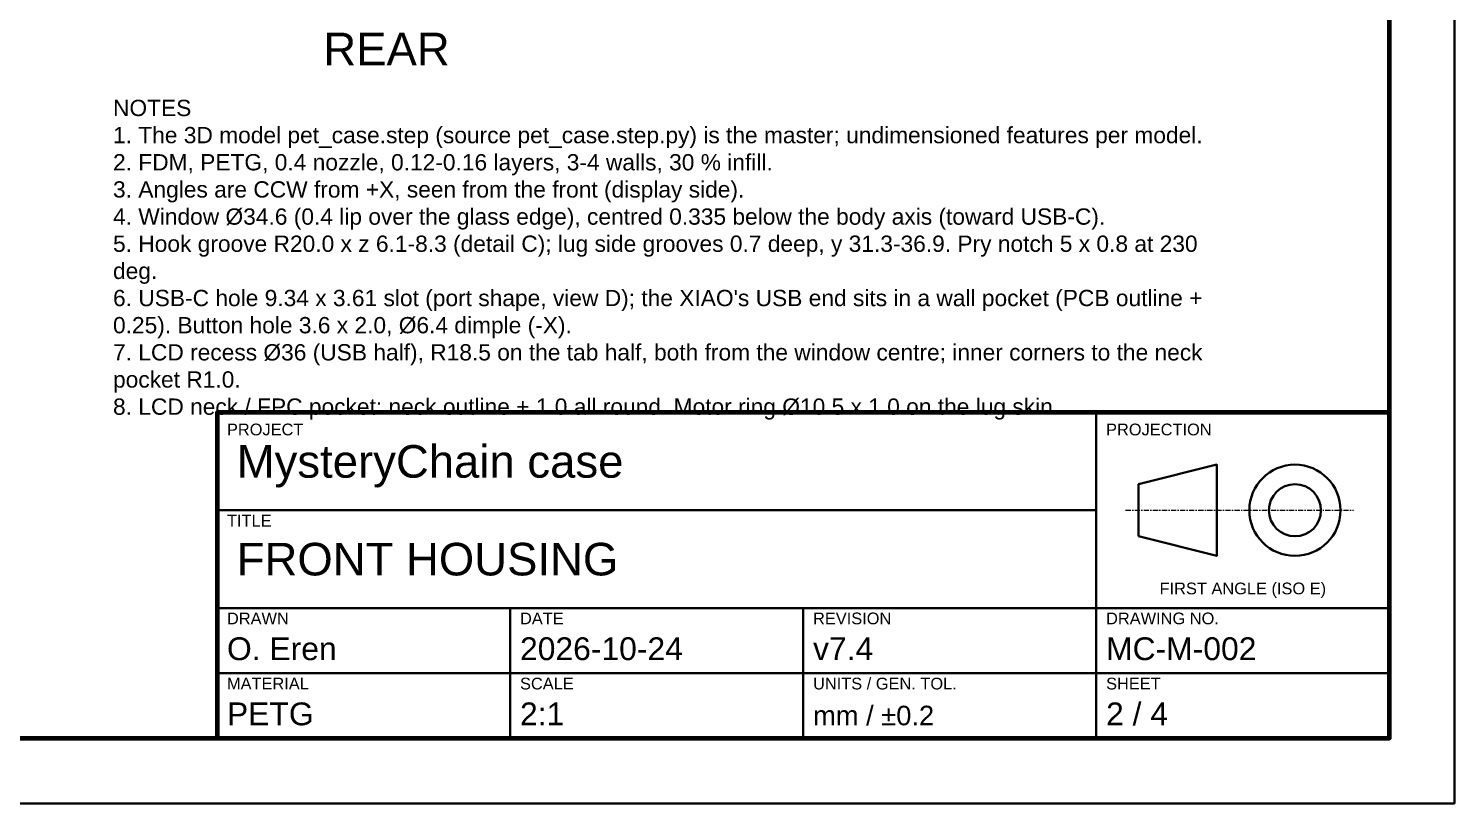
# Model space of a CAD drawing. Header units: millimetres. Extents: x 0 to 900, y 0 to 148.
# Drawn here: x 330.5 to 440, y 0 to 59.5 of the extents above; entities that cross this region are included whole.
import ezdxf
from ezdxf.enums import TextEntityAlignment as Align

# ---------------------------------------------------------------- set-up
doc = ezdxf.new("R2010")
doc.units = ezdxf.units.MM
doc.header["$LTSCALE"] = 0.125
doc.linetypes.add('CENTER', pattern=[5.08, 3.175, -0.635, 0.635, -0.635])
for name, color, linetype, lineweight in [('CENTER', 7, 'CENTER', 18), ('FRAME', 7, 'Continuous', 70), ('TEXT', 7, 'Continuous', 25), ('TITLE', 7, 'Continuous', 35)]:
    doc.layers.add(name, color=color, linetype=linetype, lineweight=lineweight)
doc.styles.add('LiberationSans', font='LiberationSans-Regular.ttf')

msp = doc.modelspace()

# ---------------------------------------------------------------- linework, layer by layer
at = {"layer": 'CENTER'}
msp.add_line((414.75, 22.5), (432.25, 22.5), dxfattribs=at)
at = {"layer": 'FRAME'}
for points in [[(235, 5), (435, 5), (435, 143.5), (235, 143.5)], [(345, 5), (435, 5), (435, 30), (345, 30)]]:
    msp.add_lwpolyline(points, close=True, dxfattribs=at)
at = {"layer": 'TITLE'}
for p, q in [((412.5, 15), (412.5, 30)), ((345, 22.5), (412.5, 22.5)), ((345, 15), (435, 15)), ((367.5, 5), (367.5, 15)), ((390, 5), (390, 15)), ((412.5, 5), (412.5, 15)), ((345, 10), (435, 10))]:
    msp.add_line(p, q, dxfattribs=at)
for points in [[(230, 0), (440, 0), (440, 148.5), (230, 148.5)], [(415.75, 20.5), (415.75, 24.5), (421.75, 26), (421.75, 19)]]:
    msp.add_lwpolyline(points, close=True, dxfattribs=at)
for radius in [3.5, 2]:
    msp.add_circle((427.75, 22.5), radius, dxfattribs=at)

# ---------------------------------------------------------------- texts
at = {"layer": 'TEXT', "style": 'LiberationSans'}
for s, height, p in [('REAR', 2.5, (358, 57.9)), ('FIRST ANGLE (ISO E)', 0.9, (423.75, 16.5))]:
    msp.add_text(s, height=height, dxfattribs=at).set_placement(p, align=Align.MIDDLE_CENTER)
for s, height, p in [('PROJECT', 0.9, (345.75, 28.25)), ('PROJECTION', 0.9, (413.25, 28.25)), ('MysteryChain case', 2.5, (346.5, 25)), ('TITLE', 0.9, (345.75, 21.25)), ('FRONT HOUSING', 2.5, (346.5, 17.5)), ('DRAWN', 0.9, (345.75, 13.75)), ('DATE', 0.9, (368.25, 13.75)), ('REVISION', 0.9, (390.75, 13.75)), ('DRAWING NO.', 0.9, (413.25, 13.75)), ('O. Eren', 1.75, (345.75, 11)), ('2026-10-24', 1.75, (368.25, 11)), ('v7.4', 1.75, (390.75, 11)), ('MC-M-002', 1.75, (413.25, 11)), ('MATERIAL', 0.9, (345.75, 8.75)), ('SCALE', 0.9, (368.25, 8.75)), ('UNITS / GEN. TOL.', 0.9, (390.75, 8.75)), ('SHEET', 0.9, (413.25, 8.75)), ('PETG', 1.75, (345.75, 6)), ('2:1', 1.75, (368.25, 6)), ('2 / 4', 1.75, (413.25, 6)), ('mm / ±0.2', 1.5, (390.75, 6))]:
    msp.add_text(s, height=height, dxfattribs=at).set_placement(p)
at = {"layer": 'TEXT', "insert": (337, 54), "char_height": 1.25, "attachment_point": 1, "style": 'LiberationSans'}
msp.add_mtext("NOTES\\P1. The 3D model pet_case.step (source pet_case.step.py) is the master; undimensioned features per model.\\P2. FDM, PETG, 0.4 nozzle, 0.12-0.16 layers, 3-4 walls, 30 % infill.\\P3. Angles are CCW from +X, seen from the front (display side).\\P4. Window %%c34.6 (0.4 lip over the glass edge), centred 0.335 below the body axis (toward USB-C).\\P5. Hook groove R20.0 x z 6.1-8.3 (detail C); lug side grooves 0.7 deep, y 31.3-36.9. Pry notch 5 x 0.8 at 230\\Pdeg.\\P6. USB-C hole 9.34 x 3.61 slot (port shape, view D); the XIAO's USB end sits in a wall pocket (PCB outline +\\P0.25). Button hole 3.6 x 2.0, %%c6.4 dimple (-X).\\P7. LCD recess %%c36 (USB half), R18.5 on the tab half, both from the window centre; inner corners to the neck\\Ppocket R1.0.\\P8. LCD neck / FPC pocket: neck outline + 1.0 all round. Motor ring %%c10.5 x 1.0 on the lug skin.", dxfattribs=at)

doc.saveas('drawing.dxf')
